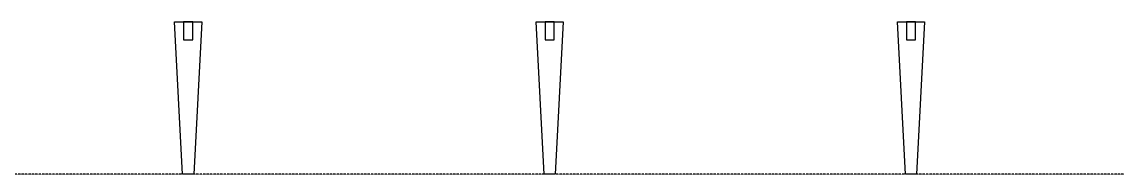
# Model space of a CAD drawing. Header units: millimetres. Extents: x -287396 to 401320, y -174247 to 142644.
# Drawn here: x -221815 to -203633, y 10110 to 12640 of the extents above; entities that cross this region are included whole.
import ezdxf

# ---------------------------------------------------------------- set-up
doc = ezdxf.new("R2010")
doc.units = ezdxf.units.MM
doc.header["$LTSCALE"] = 2.5
doc.linetypes.add('HIDDEN', pattern=[0.375, 0.25, -0.125])
doc.linetypes.add('HIDDENX2', pattern=[0.75, 0.5, -0.25])
for name, color, linetype in [('PAREDE', 4, 'Continuous'), ('PILAR', 160, 'Continuous'), ('PROJ COBERTA', 8, 'HIDDENX2')]:
    doc.layers.add(name, color=color, linetype=linetype)

msp = doc.modelspace()

# ---------------------------------------------------------------- linework, layer by layer
at = {"layer": 'PAREDE'}
for points in [[(-219279.24, 12639.989), (-218829.24, 12639.989), (-218962.64, 10109.989), (-219145.84, 10109.989)], [(-213279.24, 12639.989), (-212829.24, 12639.989), (-212962.64, 10109.989), (-213145.84, 10109.989)], [(-206829.24, 12639.989), (-206962.64, 10109.989), (-207145.84, 10109.989), (-207279.24, 12639.989)]]:
    msp.add_lwpolyline(points, close=True, dxfattribs=at)
at = {"layer": 'PILAR'}
for points in [[(-219129.24, 12639.989), (-219129.24, 12339.989), (-218979.24, 12339.989), (-218979.24, 12639.989)], [(-213129.24, 12639.989), (-213129.24, 12339.989), (-212979.24, 12339.989), (-212979.24, 12639.989)], [(-207129.24, 12639.989), (-207129.24, 12339.989), (-206979.24, 12339.989), (-206979.24, 12639.989)]]:
    msp.add_lwpolyline(points, close=True, dxfattribs=at)
at = {"layer": 'PROJ COBERTA', "linetype": 'HIDDEN'}
msp.add_line((-186762.64, 10109.989), (-251329.448, 10109.989), dxfattribs=at)

doc.saveas('drawing.dxf')
